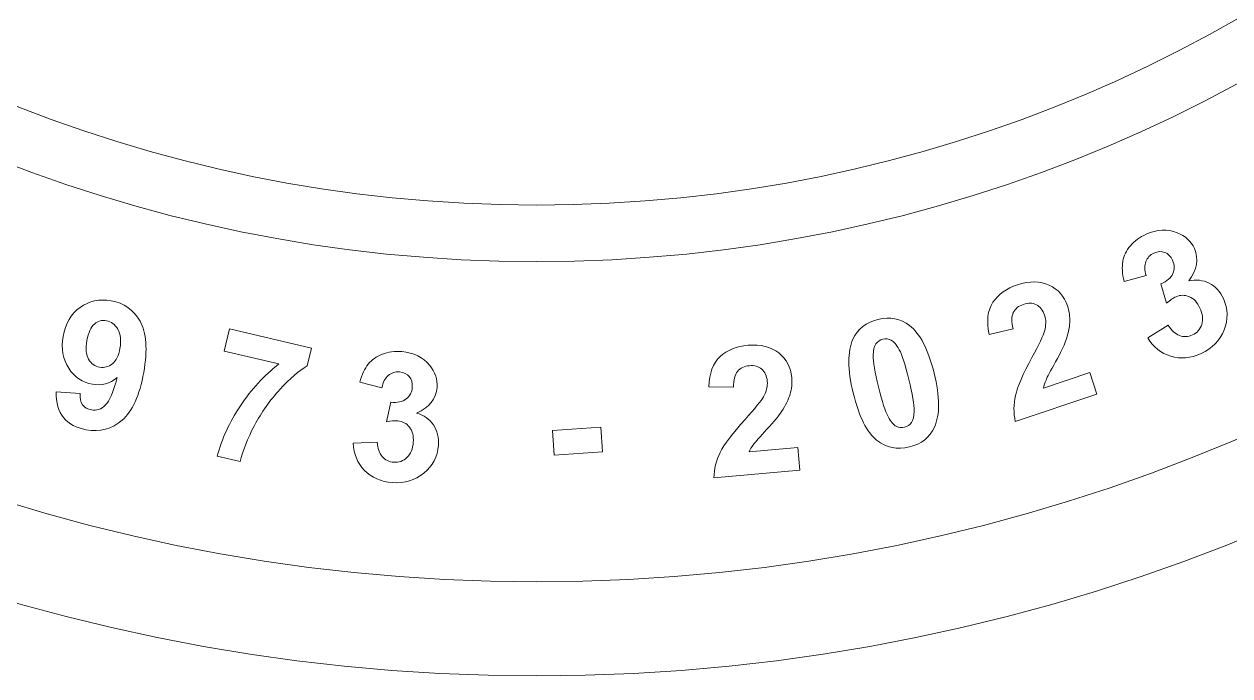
# Model space of a CAD drawing. Header units: millimetres. Extents: x -22.2 to 22.2, y -22.2 to 22.2.
# Drawn here: x -6.06 to 8.19, y -22.25 to -14.55 of the extents above; entities that cross this region are included whole.
import ezdxf

# ---------------------------------------------------------------- set-up
doc = ezdxf.new("R2010")
doc.units = ezdxf.units.MM
doc.header["$MEASUREMENT"] = 0
doc.layers.add('Camada 1', color=7, linetype='Continuous')

msp = doc.modelspace()

# ---------------------------------------------------------------- linework, layer by layer
at = {"layer": 'Camada 1', "lineweight": 9}
for points, knots in [([(0, 22.25), (12.2883, 22.25), (22.25, 12.2883), (22.25, 0), (22.25, 0), (22.25, -12.2883), (12.2883, -22.25), (0, -22.25), (0, -22.25), (-12.2883, -22.25), (-22.25, -12.2883), (-22.25, 0), (-22.25, 0), (-22.25, 12.2883), (-12.2883, 22.25), (0, 22.25)], [0, 0, 0, 0, 0.2, 0.2, 0.2, 0.2, 0.4, 0.4, 0.4, 0.4, 0.6, 0.6, 0.6, 0.6, 1, 1, 1, 1]), ([(0, 22.25), (12.2883, 22.25), (22.25, 12.2883), (22.25, 0), (22.25, 0), (22.25, -12.2883), (12.2883, -22.25), (0, -22.25), (0, -22.25), (-12.2883, -22.25), (-22.25, -12.2883), (-22.25, 0), (-22.25, 0), (-22.25, 12.2883), (-12.2883, 22.25), (0, 22.25)], [0, 0, 0, 0, 0.2, 0.2, 0.2, 0.2, 0.4, 0.4, 0.4, 0.4, 0.6, 0.6, 0.6, 0.6, 1, 1, 1, 1]), ([(0, 21.1375), (11.6739, 21.1375), (21.1375, 11.6739), (21.1375, 0), (21.1375, 0), (21.1375, -11.6739), (11.6739, -21.1375), (0, -21.1375), (0, -21.1375), (-11.6739, -21.1375), (-21.1375, -11.6739), (-21.1375, 0), (-21.1375, 0), (-21.1375, 11.6739), (-11.6739, 21.1375), (0, 21.1375)], [0, 0, 0, 0, 0.2, 0.2, 0.2, 0.2, 0.4, 0.4, 0.4, 0.4, 0.6, 0.6, 0.6, 0.6, 1, 1, 1, 1]), ([(0, 21.1375), (11.6739, 21.1375), (21.1375, 11.6739), (21.1375, 0), (21.1375, 0), (21.1375, -11.6739), (11.6739, -21.1375), (0, -21.1375), (0, -21.1375), (-11.6739, -21.1375), (-21.1375, -11.6739), (-21.1375, 0), (-21.1375, 0), (-21.1375, 11.6739), (-11.6739, 21.1375), (0, 21.1375)], [0, 0, 0, 0, 0.2, 0.2, 0.2, 0.2, 0.4, 0.4, 0.4, 0.4, 0.6, 0.6, 0.6, 0.6, 1, 1, 1, 1]), ([(0, 17.355), (9.5849, 17.355), (17.355, 9.5849), (17.355, 0), (17.355, 0), (17.355, -9.5849), (9.5849, -17.355), (0, -17.355), (0, -17.355), (-9.5849, -17.355), (-17.355, -9.5849), (-17.355, 0), (-17.355, 0), (-17.355, 9.5849), (-9.5849, 17.355), (0, 17.355)], [0, 0, 0, 0, 0.2, 0.2, 0.2, 0.2, 0.4, 0.4, 0.4, 0.4, 0.6, 0.6, 0.6, 0.6, 1, 1, 1, 1]), ([(0, 16.6875), (9.2162, 16.6875), (16.6875, 9.2162), (16.6875, 0), (16.6875, 0), (16.6875, -9.2162), (9.2162, -16.6875), (0, -16.6875), (0, -16.6875), (-9.2162, -16.6875), (-16.6875, -9.2162), (-16.6875, 0), (-16.6875, 0), (-16.6875, 9.2162), (-9.2162, 16.6875), (0, 16.6875)], [0, 0, 0, 0, 0.2, 0.2, 0.2, 0.2, 0.4, 0.4, 0.4, 0.4, 0.6, 0.6, 0.6, 0.6, 1, 1, 1, 1]), ([(7.2241, -18.2554), (7.2241, -18.2554), (7.4663, -18.1078), (7.4663, -18.1078), (7.4663, -18.1078), (7.5041, -18.1697), (7.5487, -18.2099), (7.6001, -18.2284), (7.6001, -18.2284), (7.6515, -18.2469), (7.7024, -18.2447), (7.7528, -18.2218), (7.7528, -18.2218), (7.8071, -18.1971), (7.8433, -18.1555), (7.8617, -18.0972), (7.8617, -18.0972), (7.8799, -18.039), (7.8731, -17.9747), (7.841, -17.904), (7.841, -17.904), (7.8108, -17.8374), (7.769, -17.7925), (7.7158, -17.7698), (7.7158, -17.7698), (7.6625, -17.7472), (7.6102, -17.7472), (7.5587, -17.7705), (7.5587, -17.7705), (7.5251, -17.7858), (7.488, -17.8108), (7.4471, -17.8453), (7.4471, -17.8453), (7.4471, -17.8453), (7.3789, -17.6175), (7.3789, -17.6175), (7.3789, -17.6175), (7.451, -17.5871), (7.4982, -17.5467), (7.5207, -17.4964), (7.5207, -17.4964), (7.5435, -17.4467), (7.542, -17.3942), (7.5171, -17.3393), (7.5171, -17.3393), (7.496, -17.2927), (7.4654, -17.262), (7.4251, -17.2466), (7.4251, -17.2466), (7.3849, -17.2315), (7.3421, -17.2344), (7.2961, -17.2552), (7.2961, -17.2552), (7.2508, -17.2758), (7.2194, -17.3091), (7.2019, -17.3549), (7.2019, -17.3549), (7.184, -17.401), (7.1857, -17.4557), (7.206, -17.5193), (7.206, -17.5193), (7.206, -17.5193), (6.9444, -17.5882), (6.9444, -17.5882), (6.9444, -17.5882), (6.9231, -17.4962), (6.9181, -17.4176), (6.9295, -17.3515), (6.9295, -17.3515), (6.9408, -17.286), (6.9707, -17.2247), (7.0186, -17.1681), (7.0186, -17.1681), (7.0667, -17.1119), (7.1288, -17.0662), (7.2047, -17.0317), (7.2047, -17.0317), (7.3344, -16.9728), (7.4573, -16.967), (7.5735, -17.0146), (7.5735, -17.0146), (7.6689, -17.0533), (7.7364, -17.1157), (7.7753, -17.2015), (7.7753, -17.2015), (7.8305, -17.3229), (7.8086, -17.4503), (7.7087, -17.5827), (7.7087, -17.5827), (7.7954, -17.5639), (7.8756, -17.5733), (7.95, -17.6108), (7.95, -17.6108), (8.0241, -17.6484), (8.0802, -17.7089), (8.1181, -17.7924), (8.1181, -17.7924), (8.1731, -17.9135), (8.1758, -18.0371), (8.1263, -18.1627), (8.1263, -18.1627), (8.0767, -18.2882), (7.9862, -18.3808), (7.8546, -18.4406), (7.8546, -18.4406), (7.7299, -18.4972), (7.6101, -18.5082), (7.4954, -18.4731), (7.4954, -18.4731), (7.3805, -18.4385), (7.2902, -18.366), (7.2241, -18.2554)], [0, 0, 0, 0, 0.0344828, 0.0344828, 0.0344828, 0.0344828, 0.0689655, 0.0689655, 0.0689655, 0.0689655, 0.1034483, 0.1034483, 0.1034483, 0.1034483, 0.137931, 0.137931, 0.137931, 0.137931, 0.1724138, 0.1724138, 0.1724138, 0.1724138, 0.2068966, 0.2068966, 0.2068966, 0.2068966, 0.2413793, 0.2413793, 0.2413793, 0.2413793, 0.2758621, 0.2758621, 0.2758621, 0.2758621, 0.3103448, 0.3103448, 0.3103448, 0.3103448, 0.3448276, 0.3448276, 0.3448276, 0.3448276, 0.3793103, 0.3793103, 0.3793103, 0.3793103, 0.4137931, 0.4137931, 0.4137931, 0.4137931, 0.4482759, 0.4482759, 0.4482759, 0.4482759, 0.4827586, 0.4827586, 0.4827586, 0.4827586, 0.5172414, 0.5172414, 0.5172414, 0.5172414, 0.5517241, 0.5517241, 0.5517241, 0.5517241, 0.5862069, 0.5862069, 0.5862069, 0.5862069, 0.6206897, 0.6206897, 0.6206897, 0.6206897, 0.6551724, 0.6551724, 0.6551724, 0.6551724, 0.6896552, 0.6896552, 0.6896552, 0.6896552, 0.7241379, 0.7241379, 0.7241379, 0.7241379, 0.7586207, 0.7586207, 0.7586207, 0.7586207, 0.7931034, 0.7931034, 0.7931034, 0.7931034, 0.8275862, 0.8275862, 0.8275862, 0.8275862, 0.862069, 0.862069, 0.862069, 0.862069, 0.8965517, 0.8965517, 0.8965517, 0.8965517, 0.9310345, 0.9310345, 0.9310345, 0.9310345, 1, 1, 1, 1]), ([(6.5389, -18.6671), (6.5389, -18.6671), (6.6241, -18.922), (6.6241, -18.922), (6.6241, -18.922), (6.6241, -18.922), (5.6584, -19.2447), (5.6584, -19.2447), (5.6584, -19.2447), (5.6364, -19.1442), (5.6371, -19.042), (5.6604, -18.938), (5.6604, -18.938), (5.6837, -18.8338), (5.7486, -18.6842), (5.8545, -18.4892), (5.8545, -18.4892), (5.94, -18.3319), (5.9896, -18.2279), (6.004, -18.1774), (6.004, -18.1774), (6.0228, -18.1079), (6.023, -18.0453), (6.0044, -17.9895), (6.0044, -17.9895), (5.9838, -17.9279), (5.9517, -17.8861), (5.9075, -17.8641), (5.9075, -17.8641), (5.8637, -17.842), (5.8127, -17.8408), (5.7548, -17.8601), (5.7548, -17.8601), (5.6972, -17.8793), (5.6575, -17.9119), (5.635, -17.9581), (5.635, -17.9581), (5.6128, -18.0039), (5.6125, -18.0679), (5.6342, -18.1504), (5.6342, -18.1504), (5.6342, -18.1504), (5.35, -18.2148), (5.35, -18.2148), (5.35, -18.2148), (5.3156, -18.0575), (5.3303, -17.9313), (5.3945, -17.8361), (5.3945, -17.8361), (5.4588, -17.7414), (5.5555, -17.6723), (5.685, -17.629), (5.685, -17.629), (5.8269, -17.5816), (5.9511, -17.5828), (6.058, -17.6322), (6.058, -17.6322), (6.1646, -17.6818), (6.237, -17.7637), (6.2751, -17.8778), (6.2751, -17.8778), (6.2968, -17.9427), (6.3056, -18.0082), (6.3023, -18.0748), (6.3023, -18.0748), (6.2987, -18.141), (6.2824, -18.2146), (6.2533, -18.2957), (6.2533, -18.2957), (6.2345, -18.3496), (6.1944, -18.4311), (6.1341, -18.5401), (6.1341, -18.5401), (6.0736, -18.6493), (6.036, -18.7205), (6.0217, -18.7547), (6.0217, -18.7547), (6.007, -18.7886), (5.9969, -18.8207), (5.9908, -18.8502), (5.9908, -18.8502), (5.9908, -18.8502), (6.5389, -18.6671), (6.5389, -18.6671)], [0, 0, 0, 0, 0.0454545, 0.0454545, 0.0454545, 0.0454545, 0.0909091, 0.0909091, 0.0909091, 0.0909091, 0.1363636, 0.1363636, 0.1363636, 0.1363636, 0.1818182, 0.1818182, 0.1818182, 0.1818182, 0.2272727, 0.2272727, 0.2272727, 0.2272727, 0.2727273, 0.2727273, 0.2727273, 0.2727273, 0.3181818, 0.3181818, 0.3181818, 0.3181818, 0.3636364, 0.3636364, 0.3636364, 0.3636364, 0.4090909, 0.4090909, 0.4090909, 0.4090909, 0.4545455, 0.4545455, 0.4545455, 0.4545455, 0.5, 0.5, 0.5, 0.5, 0.5454545, 0.5454545, 0.5454545, 0.5454545, 0.5909091, 0.5909091, 0.5909091, 0.5909091, 0.6363636, 0.6363636, 0.6363636, 0.6363636, 0.6818182, 0.6818182, 0.6818182, 0.6818182, 0.7272727, 0.7272727, 0.7272727, 0.7272727, 0.7727273, 0.7727273, 0.7727273, 0.7727273, 0.8181818, 0.8181818, 0.8181818, 0.8181818, 0.8636364, 0.8636364, 0.8636364, 0.8636364, 0.9090909, 0.9090909, 0.9090909, 0.9090909, 1, 1, 1, 1]), ([(-5.6797, -18.8933), (-5.6797, -18.8933), (-5.3971, -18.9116), (-5.3971, -18.9116), (-5.3971, -18.9116), (-5.4005, -18.9694), (-5.3902, -19.0146), (-5.3668, -19.0466), (-5.3668, -19.0466), (-5.3434, -19.0791), (-5.3083, -19.0992), (-5.2621, -19.1073), (-5.2621, -19.1073), (-5.2034, -19.1177), (-5.1489, -19.0989), (-5.0983, -19.0517), (-5.0983, -19.0517), (-5.0477, -19.0044), (-5.0016, -18.8957), (-4.96, -18.7264), (-4.96, -18.7264), (-5.0466, -18.7971), (-5.1436, -18.823), (-5.2517, -18.8039), (-5.2517, -18.8039), (-5.3687, -18.7833), (-5.4623, -18.7203), (-5.5314, -18.6146), (-5.5314, -18.6146), (-5.6005, -18.5089), (-5.6222, -18.3837), (-5.5966, -18.2385), (-5.5966, -18.2385), (-5.5699, -18.087), (-5.5036, -17.9729), (-5.3973, -17.8964), (-5.3973, -17.8964), (-5.291, -17.8195), (-5.1682, -17.7935), (-5.0292, -17.818), (-5.0292, -17.818), (-4.8781, -17.8446), (-4.764, -17.9252), (-4.6878, -18.0594), (-4.6878, -18.0594), (-4.6115, -18.1939), (-4.5969, -18.3953), (-4.6442, -18.6642), (-4.6442, -18.6642), (-4.6924, -18.9373), (-4.7774, -19.1257), (-4.8995, -19.2289), (-4.8995, -19.2289), (-5.0217, -19.3323), (-5.1636, -19.3697), (-5.3256, -19.3412), (-5.3256, -19.3412), (-5.442, -19.3206), (-5.5302, -19.2729), (-5.5912, -19.1977), (-5.5912, -19.1977), (-5.6517, -19.1228), (-5.6815, -19.0212), (-5.6797, -18.8933)], [0, 0, 0, 0, 0.0588235, 0.0588235, 0.0588235, 0.0588235, 0.1176471, 0.1176471, 0.1176471, 0.1176471, 0.1764706, 0.1764706, 0.1764706, 0.1764706, 0.2352941, 0.2352941, 0.2352941, 0.2352941, 0.2941176, 0.2941176, 0.2941176, 0.2941176, 0.3529412, 0.3529412, 0.3529412, 0.3529412, 0.4117647, 0.4117647, 0.4117647, 0.4117647, 0.4705882, 0.4705882, 0.4705882, 0.4705882, 0.5294118, 0.5294118, 0.5294118, 0.5294118, 0.5882353, 0.5882353, 0.5882353, 0.5882353, 0.6470588, 0.6470588, 0.6470588, 0.6470588, 0.7058824, 0.7058824, 0.7058824, 0.7058824, 0.7647059, 0.7647059, 0.7647059, 0.7647059, 0.8235294, 0.8235294, 0.8235294, 0.8235294, 0.8823529, 0.8823529, 0.8823529, 0.8823529, 1, 1, 1, 1]), ([(-4.9253, -18.3807), (-4.9091, -18.2887), (-4.9177, -18.2133), (-4.9511, -18.1551), (-4.9511, -18.1551), (-4.9842, -18.097), (-5.0287, -18.0631), (-5.0843, -18.0533), (-5.0843, -18.0533), (-5.1371, -18.044), (-5.1846, -18.057), (-5.2266, -18.0927), (-5.2266, -18.0927), (-5.2691, -18.1282), (-5.2984, -18.1932), (-5.3151, -18.2877), (-5.3151, -18.2877), (-5.332, -18.3839), (-5.3254, -18.4579), (-5.2955, -18.5097), (-5.2955, -18.5097), (-5.2655, -18.5611), (-5.2222, -18.5921), (-5.1653, -18.6022), (-5.1653, -18.6022), (-5.1103, -18.6118), (-5.0603, -18.5984), (-5.0152, -18.5616), (-5.0152, -18.5616), (-4.97, -18.5248), (-4.9401, -18.4644), (-4.9253, -18.3807)], [0, 0, 0, 0, 0.1111111, 0.1111111, 0.1111111, 0.1111111, 0.2222222, 0.2222222, 0.2222222, 0.2222222, 0.3333333, 0.3333333, 0.3333333, 0.3333333, 0.4444444, 0.4444444, 0.4444444, 0.4444444, 0.5555556, 0.5555556, 0.5555556, 0.5555556, 0.6666667, 0.6666667, 0.6666667, 0.6666667, 0.7777778, 0.7777778, 0.7777778, 0.7777778, 1, 1, 1, 1]), ([(4.0354, -18.0384), (4.178, -18.0033), (4.3018, -18.0269), (4.4075, -18.1092), (4.4075, -18.1092), (4.5328, -18.2061), (4.6301, -18.3947), (4.6989, -18.6743), (4.6989, -18.6743), (4.7677, -18.9534), (4.7687, -19.166), (4.7026, -19.3117), (4.7026, -19.3117), (4.6476, -19.4321), (4.549, -19.5098), (4.4064, -19.5449), (4.4064, -19.5449), (4.2633, -19.5801), (4.1343, -19.5534), (4.0194, -19.4647), (4.0194, -19.4647), (3.9046, -19.376), (3.8122, -19.1899), (3.7425, -18.9069), (3.7425, -18.9069), (3.6741, -18.6291), (3.6731, -18.4171), (3.7394, -18.2715), (3.7394, -18.2715), (3.7944, -18.1511), (3.893, -18.0735), (4.0354, -18.0384)], [0, 0, 0, 0, 0.1111111, 0.1111111, 0.1111111, 0.1111111, 0.2222222, 0.2222222, 0.2222222, 0.2222222, 0.3333333, 0.3333333, 0.3333333, 0.3333333, 0.4444444, 0.4444444, 0.4444444, 0.4444444, 0.5555556, 0.5555556, 0.5555556, 0.5555556, 0.6666667, 0.6666667, 0.6666667, 0.6666667, 0.7777778, 0.7777778, 0.7777778, 0.7777778, 1, 1, 1, 1]), ([(-3.6926, -18.4122), (-3.6926, -18.4122), (-3.6307, -18.1506), (-3.6307, -18.1506), (-3.6307, -18.1506), (-3.6307, -18.1506), (-2.6626, -18.3796), (-2.6626, -18.3796), (-2.6626, -18.3796), (-2.6626, -18.3796), (-2.7113, -18.5857), (-2.7113, -18.5857), (-2.7113, -18.5857), (-2.8099, -18.6454), (-2.9176, -18.7388), (-3.0351, -18.8661), (-3.0351, -18.8661), (-3.1522, -18.9935), (-3.2524, -19.1348), (-3.3348, -19.29), (-3.3348, -19.29), (-3.4172, -19.4452), (-3.4735, -19.5882), (-3.5036, -19.7185), (-3.5036, -19.7185), (-3.5036, -19.7185), (-3.7755, -19.6541), (-3.7755, -19.6541), (-3.7755, -19.6541), (-3.7223, -19.451), (-3.6312, -19.2526), (-3.5016, -19.0588), (-3.5016, -19.0588), (-3.3718, -18.8655), (-3.221, -18.7003), (-3.0486, -18.5645), (-3.0486, -18.5645), (-3.0486, -18.5645), (-3.6926, -18.4122), (-3.6926, -18.4122)], [0, 0, 0, 0, 0.0909091, 0.0909091, 0.0909091, 0.0909091, 0.1818182, 0.1818182, 0.1818182, 0.1818182, 0.2727273, 0.2727273, 0.2727273, 0.2727273, 0.3636364, 0.3636364, 0.3636364, 0.3636364, 0.4545455, 0.4545455, 0.4545455, 0.4545455, 0.5454545, 0.5454545, 0.5454545, 0.5454545, 0.6363636, 0.6363636, 0.6363636, 0.6363636, 0.7272727, 0.7272727, 0.7272727, 0.7272727, 0.8181818, 0.8181818, 0.8181818, 0.8181818, 1, 1, 1, 1]), ([(3.0871, -19.5534), (3.0871, -19.5534), (3.1101, -19.8212), (3.1101, -19.8212), (3.1101, -19.8212), (3.1101, -19.8212), (2.0956, -19.9084), (2.0956, -19.9084), (2.0956, -19.9084), (2.0978, -19.8055), (2.1225, -19.7063), (2.1695, -19.6107), (2.1695, -19.6107), (2.2166, -19.5149), (2.3148, -19.3846), (2.4635, -19.22), (2.4635, -19.22), (2.5835, -19.0871), (2.6561, -18.9977), (2.682, -18.9519), (2.682, -18.9519), (2.7165, -18.8888), (2.7315, -18.828), (2.7264, -18.7693), (2.7264, -18.7693), (2.7209, -18.7046), (2.6995, -18.6565), (2.6616, -18.6247), (2.6616, -18.6247), (2.6243, -18.5929), (2.575, -18.5798), (2.5142, -18.585), (2.5142, -18.585), (2.4537, -18.5902), (2.4074, -18.6125), (2.3747, -18.6522), (2.3747, -18.6522), (2.3424, -18.6915), (2.3271, -18.7536), (2.3288, -18.8389), (2.3288, -18.8389), (2.3288, -18.8389), (2.0374, -18.8348), (2.0374, -18.8348), (2.0374, -18.8348), (2.0409, -18.6738), (2.0848, -18.5546), (2.1696, -18.4772), (2.1696, -18.4772), (2.2543, -18.4002), (2.3645, -18.3557), (2.5005, -18.344), (2.5005, -18.344), (2.6496, -18.3312), (2.7701, -18.3615), (2.8624, -18.4346), (2.8624, -18.4346), (2.9544, -18.5078), (3.0055, -18.6044), (3.0158, -18.7243), (3.0158, -18.7243), (3.0217, -18.7924), (3.0149, -18.8581), (2.996, -18.9221), (2.996, -18.9221), (2.977, -18.9857), (2.9438, -19.0533), (2.8965, -19.1254), (2.8965, -19.1254), (2.8656, -19.1734), (2.8076, -19.2432), (2.7233, -19.335), (2.7233, -19.335), (2.6389, -19.4269), (2.5857, -19.4874), (2.5638, -19.5173), (2.5638, -19.5173), (2.5415, -19.5468), (2.5242, -19.5756), (2.5113, -19.6029), (2.5113, -19.6029), (2.5113, -19.6029), (3.0871, -19.5534), (3.0871, -19.5534)], [0, 0, 0, 0, 0.0454545, 0.0454545, 0.0454545, 0.0454545, 0.0909091, 0.0909091, 0.0909091, 0.0909091, 0.1363636, 0.1363636, 0.1363636, 0.1363636, 0.1818182, 0.1818182, 0.1818182, 0.1818182, 0.2272727, 0.2272727, 0.2272727, 0.2272727, 0.2727273, 0.2727273, 0.2727273, 0.2727273, 0.3181818, 0.3181818, 0.3181818, 0.3181818, 0.3636364, 0.3636364, 0.3636364, 0.3636364, 0.4090909, 0.4090909, 0.4090909, 0.4090909, 0.4545455, 0.4545455, 0.4545455, 0.4545455, 0.5, 0.5, 0.5, 0.5, 0.5454545, 0.5454545, 0.5454545, 0.5454545, 0.5909091, 0.5909091, 0.5909091, 0.5909091, 0.6363636, 0.6363636, 0.6363636, 0.6363636, 0.6818182, 0.6818182, 0.6818182, 0.6818182, 0.7272727, 0.7272727, 0.7272727, 0.7272727, 0.7727273, 0.7727273, 0.7727273, 0.7727273, 0.8181818, 0.8181818, 0.8181818, 0.8181818, 0.8636364, 0.8636364, 0.8636364, 0.8636364, 0.9090909, 0.9090909, 0.9090909, 0.9090909, 1, 1, 1, 1]), ([(4.0931, -18.2727), (4.0596, -18.2809), (4.0321, -18.2993), (4.0115, -18.3276), (4.0115, -18.3276), (3.9904, -18.3558), (3.9795, -18.3998), (3.9791, -18.4599), (3.9791, -18.4599), (3.9778, -18.5375), (3.9986, -18.6632), (4.0412, -18.8363), (4.0412, -18.8363), (4.0839, -19.0096), (4.1217, -19.1263), (4.1548, -19.1869), (4.1548, -19.1869), (4.1879, -19.2474), (4.22, -19.2852), (4.2515, -19.3004), (4.2515, -19.3004), (4.2828, -19.3156), (4.3152, -19.3188), (4.3487, -19.3106), (4.3487, -19.3106), (4.3823, -19.3023), (4.4098, -19.2839), (4.4307, -19.2555), (4.4307, -19.2555), (4.4514, -19.2275), (4.4624, -19.1834), (4.4629, -19.1234), (4.4629, -19.1234), (4.4643, -19.0464), (4.4435, -18.921), (4.4008, -18.7477), (4.4008, -18.7477), (4.3582, -18.5747), (4.3204, -18.4579), (4.2874, -18.3974), (4.2874, -18.3974), (4.2543, -18.3369), (4.222, -18.2987), (4.1906, -18.2835), (4.1906, -18.2835), (4.1592, -18.268), (4.1267, -18.2644), (4.0931, -18.2727)], [0, 0, 0, 0, 0.0769231, 0.0769231, 0.0769231, 0.0769231, 0.1538462, 0.1538462, 0.1538462, 0.1538462, 0.2307692, 0.2307692, 0.2307692, 0.2307692, 0.3076923, 0.3076923, 0.3076923, 0.3076923, 0.3846154, 0.3846154, 0.3846154, 0.3846154, 0.4615385, 0.4615385, 0.4615385, 0.4615385, 0.5384615, 0.5384615, 0.5384615, 0.5384615, 0.6153846, 0.6153846, 0.6153846, 0.6153846, 0.6923077, 0.6923077, 0.6923077, 0.6923077, 0.7692308, 0.7692308, 0.7692308, 0.7692308, 0.8461538, 0.8461538, 0.8461538, 0.8461538, 1, 1, 1, 1]), ([(-2.1676, -19.5004), (-2.1676, -19.5004), (-1.8842, -19.4879), (-1.8842, -19.4879), (-1.8842, -19.4879), (-1.8809, -19.5603), (-1.8612, -19.617), (-1.8251, -19.658), (-1.8251, -19.658), (-1.789, -19.699), (-1.7433, -19.7216), (-1.6881, -19.7258), (-1.6881, -19.7258), (-1.6286, -19.7304), (-1.5769, -19.7114), (-1.5326, -19.6692), (-1.5326, -19.6692), (-1.4887, -19.6269), (-1.4636, -19.5673), (-1.4577, -19.4899), (-1.4577, -19.4899), (-1.4521, -19.417), (-1.467, -19.3575), (-1.5027, -19.3119), (-1.5027, -19.3119), (-1.5385, -19.2664), (-1.5843, -19.2412), (-1.6406, -19.2369), (-1.6406, -19.2369), (-1.6775, -19.2341), (-1.7221, -19.2381), (-1.7745, -19.2486), (-1.7745, -19.2486), (-1.7745, -19.2486), (-1.7245, -19.0162), (-1.7245, -19.0162), (-1.7245, -19.0162), (-1.6466, -19.0242), (-1.5858, -19.0116), (-1.5418, -18.9784), (-1.5418, -18.9784), (-1.4979, -18.9458), (-1.4739, -18.8991), (-1.4692, -18.839), (-1.4692, -18.839), (-1.4653, -18.788), (-1.4773, -18.7464), (-1.5052, -18.7135), (-1.5052, -18.7135), (-1.5331, -18.6808), (-1.572, -18.6627), (-1.6224, -18.6588), (-1.6224, -18.6588), (-1.672, -18.655), (-1.7156, -18.669), (-1.753, -18.7007), (-1.753, -18.7007), (-1.7908, -18.7325), (-1.8157, -18.7813), (-1.8286, -18.8468), (-1.8286, -18.8468), (-1.8286, -18.8468), (-2.091, -18.781), (-2.091, -18.781), (-2.091, -18.781), (-2.0653, -18.6902), (-2.0318, -18.6188), (-1.99, -18.5665), (-1.99, -18.5665), (-1.9485, -18.5145), (-1.8927, -18.4753), (-1.8235, -18.4487), (-1.8235, -18.4487), (-1.7543, -18.4226), (-1.6778, -18.4126), (-1.5947, -18.4189), (-1.5947, -18.4189), (-1.4527, -18.4298), (-1.3422, -18.484), (-1.2633, -18.5817), (-1.2633, -18.5817), (-1.1984, -18.6616), (-1.1694, -18.7488), (-1.1766, -18.8427), (-1.1766, -18.8427), (-1.1868, -18.9757), (-1.2674, -19.0767), (-1.4187, -19.1446), (-1.4187, -19.1446), (-1.3337, -19.1699), (-1.2679, -19.2168), (-1.2208, -19.2855), (-1.2208, -19.2855), (-1.174, -19.3542), (-1.154, -19.4343), (-1.161, -19.5257), (-1.161, -19.5257), (-1.1712, -19.6583), (-1.2285, -19.7678), (-1.3324, -19.854), (-1.3324, -19.854), (-1.4363, -19.9401), (-1.5602, -19.9777), (-1.7044, -19.9666), (-1.7044, -19.9666), (-1.8409, -19.9561), (-1.9511, -19.908), (-2.0348, -19.822), (-2.0348, -19.822), (-2.1188, -19.7363), (-2.1629, -19.6292), (-2.1676, -19.5004)], [0, 0, 0, 0, 0.0344828, 0.0344828, 0.0344828, 0.0344828, 0.0689655, 0.0689655, 0.0689655, 0.0689655, 0.1034483, 0.1034483, 0.1034483, 0.1034483, 0.137931, 0.137931, 0.137931, 0.137931, 0.1724138, 0.1724138, 0.1724138, 0.1724138, 0.2068966, 0.2068966, 0.2068966, 0.2068966, 0.2413793, 0.2413793, 0.2413793, 0.2413793, 0.2758621, 0.2758621, 0.2758621, 0.2758621, 0.3103448, 0.3103448, 0.3103448, 0.3103448, 0.3448276, 0.3448276, 0.3448276, 0.3448276, 0.3793103, 0.3793103, 0.3793103, 0.3793103, 0.4137931, 0.4137931, 0.4137931, 0.4137931, 0.4482759, 0.4482759, 0.4482759, 0.4482759, 0.4827586, 0.4827586, 0.4827586, 0.4827586, 0.5172414, 0.5172414, 0.5172414, 0.5172414, 0.5517241, 0.5517241, 0.5517241, 0.5517241, 0.5862069, 0.5862069, 0.5862069, 0.5862069, 0.6206897, 0.6206897, 0.6206897, 0.6206897, 0.6551724, 0.6551724, 0.6551724, 0.6551724, 0.6896552, 0.6896552, 0.6896552, 0.6896552, 0.7241379, 0.7241379, 0.7241379, 0.7241379, 0.7586207, 0.7586207, 0.7586207, 0.7586207, 0.7931034, 0.7931034, 0.7931034, 0.7931034, 0.8275862, 0.8275862, 0.8275862, 0.8275862, 0.862069, 0.862069, 0.862069, 0.862069, 0.8965517, 0.8965517, 0.8965517, 0.8965517, 0.9310345, 0.9310345, 0.9310345, 0.9310345, 1, 1, 1, 1]), ([(0.2087, -19.6409), (0.2087, -19.6409), (0.1892, -19.3516), (0.1892, -19.3516), (0.1892, -19.3516), (0.1892, -19.3516), (0.7595, -19.3132), (0.7595, -19.3132), (0.7595, -19.3132), (0.7595, -19.3132), (0.779, -19.6025), (0.779, -19.6025), (0.779, -19.6025), (0.779, -19.6025), (0.2087, -19.6409), (0.2087, -19.6409)], [0, 0, 0, 0, 0.2, 0.2, 0.2, 0.2, 0.4, 0.4, 0.4, 0.4, 0.6, 0.6, 0.6, 0.6, 1, 1, 1, 1])]:
    msp.add_open_spline(points, degree=3, knots=knots, dxfattribs=at)

doc.saveas('drawing.dxf')
